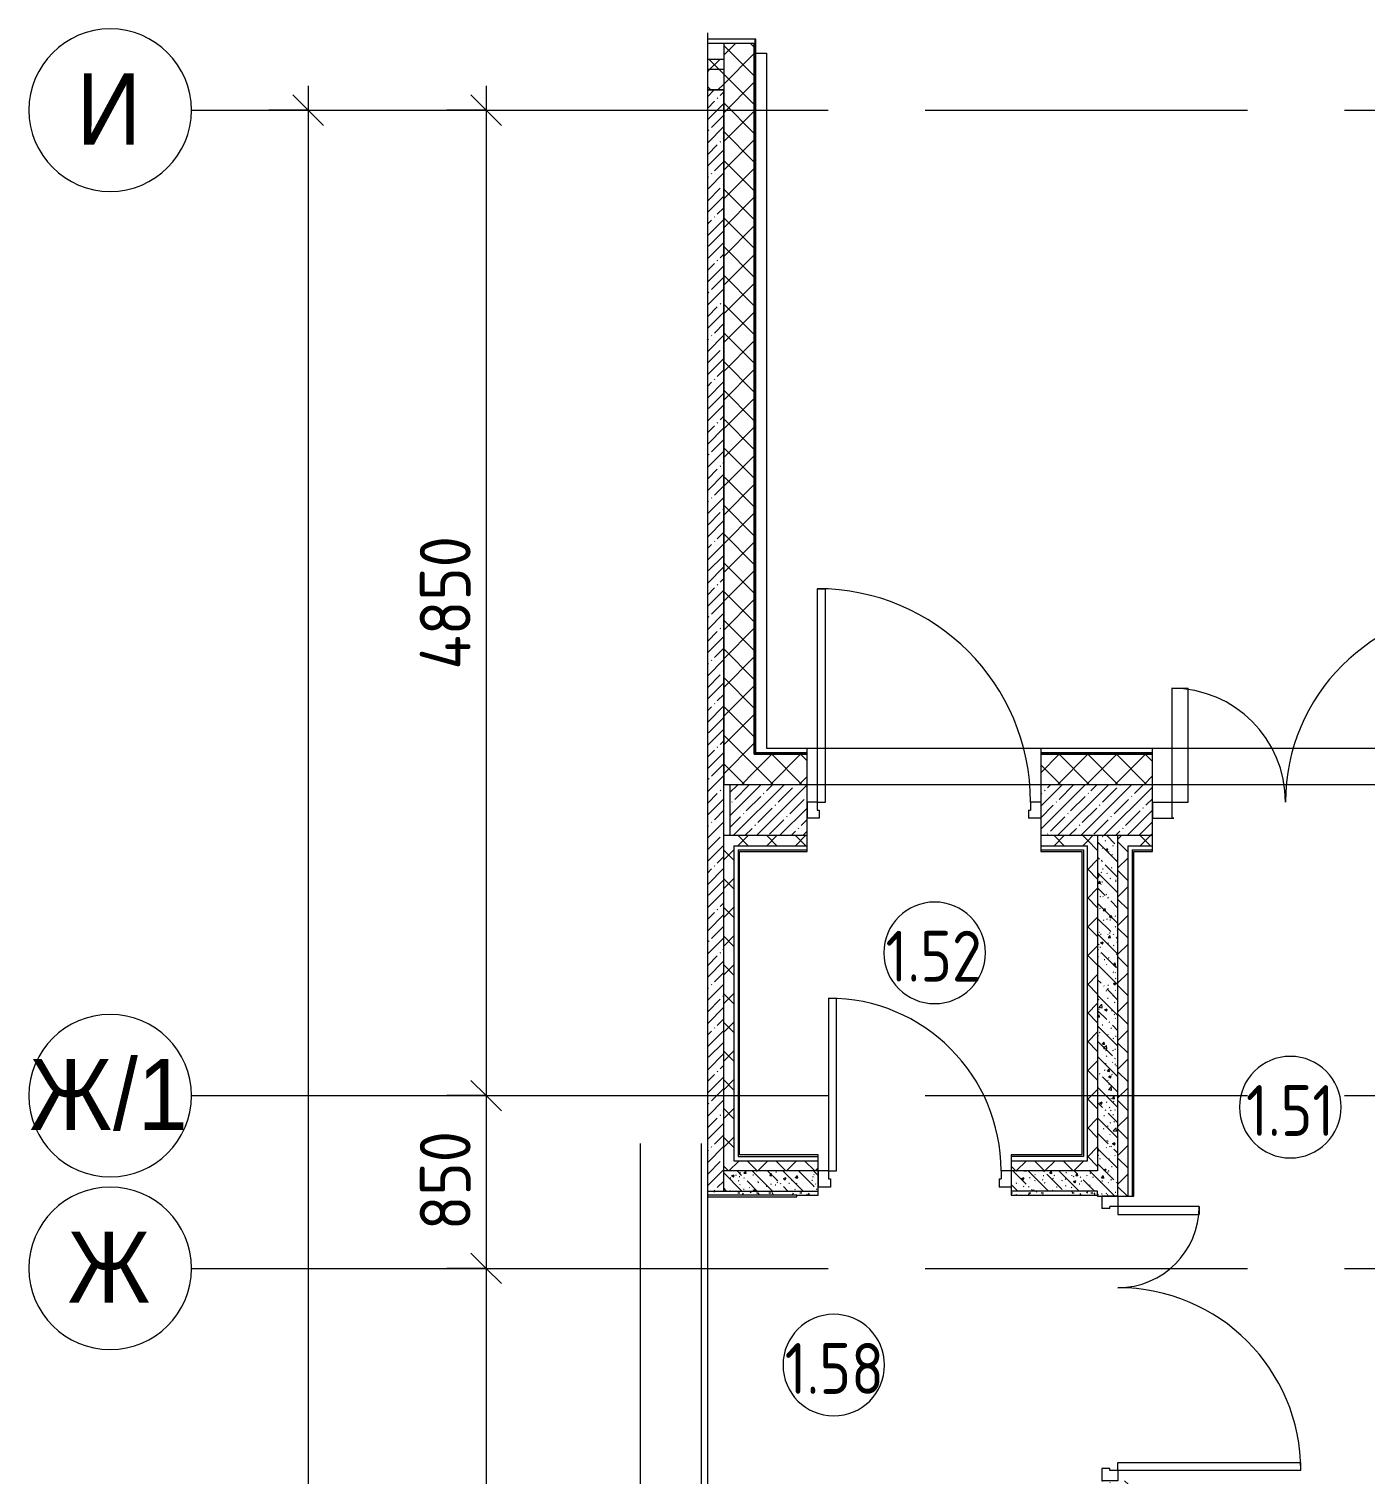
# Model space of a CAD drawing. Header units: millimetres. Extents: x 1322 to 199238, y -8553 to 29000.
# Drawn here: x 6018 to 12595, y 20287 to 27400 of the extents above; entities that cross this region are included whole.
import ezdxf

# ---------------------------------------------------------------- set-up
doc = ezdxf.new("R2010")
doc.units = ezdxf.units.MM
doc.linetypes.add('Осевая', pattern=[3175, 635, -476.25, 1587.5, -476.25])
for name, color, linetype, lineweight in [('A-ANNO-DIMS', 7, 'Continuous', 9), ('A-ANNO-DIMS-100', 7, 'Continuous', 9), ('A-AREA-IDEN', 7, 'Continuous', 9), ('A-DETL-GENF', 7, 'Continuous', 9), ('A-DOOR', 7, 'Continuous', 9), ('A-DOOR-1', 7, 'Continuous', 13), ('A-DOOR-FRAM', 7, 'Continuous', 13), ('A-WALL', 7, 'Continuous', 9), ('I-WALL', 7, 'Continuous', 9), ('Оси', 7, 'Continuous', 9), ('Оси-1', 7, 'Continuous', 20), ('Оси-2', 7, 'Осевая', 9)]:
    doc.layers.add(name, color=color, linetype=linetype, lineweight=lineweight)
doc.layers.add('A-WALL-1', color=7, linetype='Continuous', lineweight=9, true_color=0x3c3c3c)
doc.layers.add('A-WALL-FNSH-1', color=7, linetype='Continuous', lineweight=9, true_color=0x3c3c3c)
doc.styles.add('Arial', font='arial.ttf', dxfattribs={"width": 0.9, "height": 350})
doc.styles.add('GOST Common_4', font='GOST_Common.ttf', dxfattribs={"width": 0.9, "height": 250})
doc.styles.add('ISOCPEUR', font='isocpeur.ttf', dxfattribs={"width": 0.9, "height": 250})
doc.dimstyles.new('ISO-2_5_0_9К_БОЛЬШОЙ_1', dxfattribs={"dimscale": 304.8, "dimtxt": 248.995294, "dimasz": 0.492126, "dimexe": 0.393701, "dimexo": 0.984252, "dimgap": 0, "dimtad": 1, "dimdec": 0, "dimrnd": 10, "dimzin": 0, "dimdsep": 46, "dimtxsty": 'ISOCPEUR', "dimblk1": 'OBLIQUE', "dimblk2": 'OBLIQUE', "dimsah": 1, "dimcen": 0.09, "dimdle": 0.393701, "dimazin": 0, "dimtfac": 1, "dimtdec": 4, "dimtix": 1, "dimtmove": 0, "dimatfit": 3, "dimfxl": 1, "dimtvp": 1, "dimtolj": 1, "dimtzin": 0, "dimarcsym": 2})
doc.dimstyles.new('ISO-2_5_0_9К_БОЛЬШОЙ_2', dxfattribs={"dimscale": 304.8, "dimtxt": 248.995294, "dimasz": 0.492126, "dimexe": 0.393701, "dimexo": 0.984252, "dimgap": 0, "dimtad": 1, "dimdec": 0, "dimrnd": 10, "dimzin": 0, "dimdsep": 46, "dimtxsty": 'ISOCPEUR', "dimblk1": 'OBLIQUE', "dimblk2": 'OBLIQUE', "dimsah": 1, "dimcen": 0.09, "dimdle": 0.393701, "dimazin": 0, "dimtfac": 1, "dimtdec": 4, "dimtix": 1, "dimtmove": 2, "dimatfit": 3, "dimfxl": 1, "dimtvp": 1, "dimtolj": 1, "dimtzin": 0, "dimarcsym": 2})
pattern_1 = [(45, (-75531.33, 0), (-70.71068, 70.71068), []), (135, (-75531.33, 0), (-70.71068, -70.71068), [])]
pattern_2 = [(45, (-75531.33, 0), (-57.024626, 57.024626), []), (45, (-75474.3, 0), (-57.024626, 57.024626), [100.806, -20.161, 3.353, -16.808])]
pattern_3 = [(135, (-75531.33, 0), (-75.43415, -75.43415), [106.68, -17.78, 3.556, -17.78]), (135, (-75531.33, 75.39), (-75.43415, -75.43415), []), (50, (-75531.33, 0), (127.52922, -11.15758), [13.335, -146.685]), (355, (-75531.33, 0), (-24.66966, 133.74002), [10.668, -117.348]), (100.451, (-75520.7, -0.93), (102.85973, 122.58178), [11.333, -124.663]), (46.184, (-75531.33, 35.56), (189.75516, -29.43036), [20.002, -220.027]), (96.636, (-75515.51, 33.1), (166.1822, 173.1996), [17, -186.995]), (351.184, (-75531.33, 35.56), (166.18393, 173.19757), [16.002, -176.022]), (21, (-75513.55, 26.67), (106.13027, -71.58603), [13.335, -146.685]), (326, (-75513.55, 26.67), (43.26188, 128.93175), [10.668, -117.348]), (71.451, (-75504.7, 20.7), (149.39198, 57.34505), [11.333, -124.663]), (37.5, (-75531.326, 0), (2.162228, 59.188357), [3.353, -112.573, 3.353, -115.773, -117.792]), (37.5, (-75531.326, 0), (2.162228, 59.188357), [-235.052, 3.353, -114.44]), (7.5, (-75531.326, 0), (46.773857, 70.126152), [3.353, -64.567, 3.353, -109.906, -44.894]), (7.5, (-75531.326, 0), (46.773857, 70.126152), [-181.178, 3.353, -41.542]), (327.5, (-75570.975, 0), (94.913671, -4.010093), [3.353, -41.097, 3.353, -135.331, -184.023]), (327.5, (-75570.975, 0), (94.913671, -4.010093), [-183.134, 3.353, -180.67]), (317.5, (-75588.755, 0), (103.69057, 17.79882), [3.353, -54.432, 3.353, -88.748, -130.683]), (317.5, (-75588.755, 0), (103.69057, 17.79882), [-149.885, 3.353, -127.33])]
pattern_4 = [(0, (-75531.326, 0), (121.92, 30.48), [10.058, -81.382, 10.058, -81.382, -487.68]), (0, (-75531.326, 0), (121.92, 30.48), [-182.88, 10.058, -172.822, 10.058, -81.382, -213.36]), (0, (-75531.326, 0), (121.92, 30.48), [-457.2, 10.058, -50.902, 10.058, -142.342]), (120, (-75485.606, 15.24), (-87.356454, 90.345817), [10.058, -81.382, 10.058, -81.382, -487.68]), (120, (-75485.606, 15.24), (-87.356454, 90.345817), [-182.88, 10.058, -172.822, 10.058, -81.382, -213.36]), (120, (-75485.606, 15.24), (-87.356454, 90.345817), [-457.2, 10.058, -50.902, 10.058, -142.342]), (240, (-75470.366, 76.2), (-34.563546, -120.825817), [10.058, -81.382, 10.058, -81.382, -487.68]), (240, (-75470.366, 76.2), (-34.563546, -120.825817), [-182.88, 10.058, -172.822, 10.058, -81.382, -213.36]), (240, (-75470.366, 76.2), (-34.563546, -120.825817), [-457.2, 10.058, -50.902, 10.058, -142.342])]

# ---------------------------------------------------------------- blocks, each defined once
blk = doc.blocks.new('110_Дверь_СКБ_2Ст_Внутренняя - ДН-7д_л__ ДОО_Дв_1450x2100h_Загрузочная_ Помещение холодильных камер-21737406-План размещения напольных электротехнических лючков и розеток 1 этажа в осях 23_1-33')
at = {"layer": 'A-DOOR'}
for centre, radius, start, end in [((767.5, 40), 950, 90, 180), ((-742.5, 40), 560, 0, 90)]:
    blk.add_arc(centre, radius, start, end, dxfattribs=at)
at = {"layer": 'A-DOOR-1'}
for p, q in [((767.5, 990), (687.5, 990)), ((687.5, 40), (687.5, 990)), ((767.5, 990), (767.5, 40)), ((-742.5, 600), (-662.5, 600)), ((-742.5, 600), (-742.5, 40)), ((-662.5, 40), (-662.5, 600)), ((-742.5, 40), (-662.5, 40)), ((767.5, 40), (687.5, 40))]:
    blk.add_line(p, q, dxfattribs=at)
at = {"layer": 'A-DOOR-FRAM'}
for p, q in [((-837.5, 40), (-837.5, -40)), ((-837.5, 40), (-742.5, 40)), ((-742.5, 40), (-742.5, -40)), ((767.5, 40), (767.5, -40)), ((767.5, 40), (862.5, 40)), ((862.5, 40), (862.5, -40)), ((-837.5, -40), (-732.5, -40)), ((-732.5, -40), (-742.5, -40)), ((757.5, -40), (862.5, -40)), ((767.5, -40), (757.5, -40))]:
    blk.add_line(p, q, dxfattribs=at)
blk = doc.blocks.new('110_Дверь_СКБ_1Ст_Внутренняя1 - ДН-6д_ ДОО_Дв_1150x2100-24253098-План размещения напольных электротехнических лючков и розеток 1 этажа в осях 23_1-33')
at = {"layer": 'A-DOOR'}
blk.add_arc((-512.5, 40), 1050, 360, 90, dxfattribs=at)
at = {"layer": 'A-DOOR-1'}
for p, q in [((-512.5, 1090), (-472.5, 1090)), ((-512.5, 1090), (-512.5, 40)), ((-472.5, 40), (-472.5, 1090)), ((-512.5, 40), (-472.5, 40))]:
    blk.add_line(p, q, dxfattribs=at)
at = {"layer": 'A-DOOR-FRAM'}
for p, q in [((-512.5, 40), (-562.5, 40)), ((-562.5, 40), (-562.5, -40)), ((-512.5, 40), (-512.5, 0)), ((-512.5, 0), (-502.5, 0)), ((-502.5, 0), (-502.5, -40)), ((527.5, 0), (537.5, 0)), ((527.5, 0), (527.5, -40)), ((587.5, 40), (537.5, 40)), ((537.5, 40), (537.5, 0)), ((587.5, 40), (587.5, -40)), ((-502.5, -40), (-562.5, -40)), ((587.5, -40), (527.5, -40))]:
    blk.add_line(p, q, dxfattribs=at)
blk = doc.blocks.new('110_Дверь_СКБ_1Ст_Внутренняя1 - Д-8_п_ 950x2100h_охрана 2-32213875-План размещения напольных электротехнических лючков и розеток 1 этажа в осях 23_1-33')
at = {"layer": 'A-DOOR'}
blk.add_arc((-412.5, 50), 850, 360, 90, dxfattribs=at)
at = {"layer": 'A-DOOR-1'}
for p, q in [((-412.5, 900), (-372.5, 900)), ((-412.5, 900), (-412.5, 50)), ((-372.5, 50), (-372.5, 900)), ((-412.5, 50), (-372.5, 50))]:
    blk.add_line(p, q, dxfattribs=at)
at = {"layer": 'A-DOOR-FRAM'}
for p, q in [((-412.5, 50), (-462.5, 50)), ((-462.5, 50), (-462.5, -30)), ((-412.5, 50), (-412.5, 10)), ((-412.5, 10), (-402.5, 10)), ((-402.5, 10), (-402.5, -30)), ((427.5, 10), (437.5, 10)), ((427.5, 10), (427.5, -30)), ((487.5, 50), (437.5, 50)), ((437.5, 50), (437.5, 10)), ((487.5, 50), (487.5, -30)), ((-402.5, -30), (-462.5, -30)), ((487.5, -30), (427.5, -30))]:
    blk.add_line(p, q, dxfattribs=at)
blk = doc.blocks.new('110_Дверь_СКБ_2Ст - Д-10а_ СОШ_Дв_1450x2100h_Горячий цех-25784455-План размещения напольных электротехнических лючков и розеток 1 этажа в осях 23_1-33')
at = {"layer": 'A-DOOR'}
for centre, radius, start, end in [((662.5, 50), 900, 90, 180), ((-637.5, 50), 400, 0, 90)]:
    blk.add_arc(centre, radius, start, end, dxfattribs=at)
at = {"layer": 'A-DOOR-1'}
for p, q in [((662.5, 950), (622.5, 950)), ((622.5, 50), (622.5, 950)), ((662.5, 950), (662.5, 50)), ((-637.5, 450), (-597.5, 450)), ((-637.5, 450), (-637.5, 50)), ((-597.5, 50), (-597.5, 450)), ((-637.5, 50), (-597.5, 50)), ((662.5, 50), (622.5, 50))]:
    blk.add_line(p, q, dxfattribs=at)
at = {"layer": 'A-DOOR-FRAM'}
for p, q in [((-687.5, 50), (-687.5, -30)), ((-687.5, 50), (-637.5, 50)), ((-637.5, 50), (-637.5, 10)), ((-627.5, 10), (-637.5, 10)), ((-627.5, 10), (-627.5, -30)), ((652.5, 10), (652.5, -30)), ((662.5, 10), (652.5, 10)), ((662.5, 50), (662.5, 10)), ((662.5, 50), (712.5, 50)), ((712.5, 50), (712.5, -30)), ((-687.5, -30), (-627.5, -30)), ((652.5, -30), (712.5, -30))]:
    blk.add_line(p, q, dxfattribs=at)
blk = doc.blocks.new('DET_L_Линия разрыва - М100-30654842-План размещения напольных электротехнических лючков и розеток 1 этажа в осях 23_1-33')
at = {"layer": 'A-DETL-GENF'}
blk.add_line((11739.9, 0), (0, 0), dxfattribs=at)
blk = doc.blocks.new('Ось сетки - D8-29747960-План размещения напольных электротехнических лючков и розеток 1 этажа в осях 23_1-33')
at = {"layer": 'Оси-1'}
for start, end in [(360, 180), (180, 360)]:
    blk.add_arc((0, 0), 4, start, end, dxfattribs=at)
blk = doc.blocks.new('DIMBLOCK13-План размещения напольных электротехнических лючков и розеток 1 этажа в осях 23_1-33')
at = {"layer": 'A-ANNO-DIMS-100'}
for p, q in [((8268.9, 27120), (8268.9, 22150)), ((8075, 27000), (8388.9, 27000)), ((8268.9, 27000), (8075, 27000)), ((8075, 22150), (8388.9, 22150)), ((8268.9, 22150), (8075, 22150))]:
    blk.add_line(p, q, dxfattribs=at)
at = {"layer": 'A-ANNO-DIMS-100', "lineweight": 20}
for p, q in [((8268.9, 27000), (8193.9, 27075)), ((8268.9, 27000), (8343.9, 26925)), ((8268.9, 22150), (8193.9, 22225)), ((8268.9, 22150), (8343.9, 22075))]:
    blk.add_line(p, q, dxfattribs=at)
at = {"layer": 'A-ANNO-DIMS-100', "color": 0, "insert": (7942.3, 24247), "char_height": 250, "width": 787.208, "attachment_point": 1, "rotation": 90, "line_spacing_factor": 1.149209, "style": 'ISOCPEUR'}
blk.add_mtext('4850', dxfattribs=at)
blk = doc.blocks.new('_Oblique')
at = {"color": 0, "linetype": 'ByBlock', "lineweight": -2}
blk.add_line((-0.5, -0.5), (0.5, 0.5), dxfattribs=at)
blk = doc.blocks.new('DIMBLOCK14-План размещения напольных электротехнических лючков и розеток 1 этажа в осях 23_1-33')
at = {"layer": 'A-ANNO-DIMS-100', "lineweight": 20}
for p, q in [((8268.9, 22150), (8193.9, 22225)), ((8268.9, 22150), (8343.9, 22075)), ((8268.9, 21300), (8193.9, 21375)), ((8268.9, 21300), (8343.9, 21225))]:
    blk.add_line(p, q, dxfattribs=at)
at = {"layer": 'A-ANNO-DIMS-100'}
for p, q in [((8075, 22150), (8388.9, 22150)), ((8268.9, 22150), (8075, 22150)), ((8268.9, 22150), (8268.9, 21300)), ((8075, 21300), (8388.9, 21300)), ((8268.9, 21300), (8075, 21300))]:
    blk.add_line(p, q, dxfattribs=at)
at = {"layer": 'A-ANNO-DIMS-100', "color": 0, "insert": (7942.3, 21488), "char_height": 250, "width": 568.858, "attachment_point": 1, "rotation": 90, "line_spacing_factor": 1.149209, "style": 'ISOCPEUR'}
blk.add_mtext('850', dxfattribs=at)
blk = doc.blocks.new('DIMBLOCK15-План размещения напольных электротехнических лючков и розеток 1 этажа в осях 23_1-33')
at = {"layer": 'A-ANNO-DIMS-100', "lineweight": 20}
for p, q in [((8268.9, 21300), (8193.9, 21375)), ((8268.9, 21300), (8343.9, 21225)), ((8268.9, 18150), (8193.9, 18225)), ((8268.9, 18150), (8343.9, 18075))]:
    blk.add_line(p, q, dxfattribs=at)
at = {"layer": 'A-ANNO-DIMS-100'}
for p, q in [((8075, 21300), (8388.9, 21300)), ((8268.9, 21300), (8075, 21300)), ((8268.9, 21300), (8268.9, 18150)), ((8075, 18150), (8388.9, 18150)), ((8268.9, 18150), (8075, 18150))]:
    blk.add_line(p, q, dxfattribs=at)
at = {"layer": 'A-ANNO-DIMS-100', "color": 0, "insert": (7942.3, 19430.5), "char_height": 250, "width": 706.764, "attachment_point": 1, "rotation": 90, "line_spacing_factor": 1.149209, "style": 'ISOCPEUR'}
blk.add_mtext('3150', dxfattribs=at)
blk = doc.blocks.new('DIMBLOCK25-План размещения напольных электротехнических лючков и розеток 1 этажа в осях 23_1-33')
at = {"layer": 'A-ANNO-DIMS-100'}
for p, q in [((7393, 27120), (7393, -120)), ((7199.1, 27000), (7513, 27000)), ((7393, 27000), (7199.1, 27000)), ((7199.1, 0), (7513, 0)), ((7393, 0), (7199.1, 0))]:
    blk.add_line(p, q, dxfattribs=at)
at = {"layer": 'A-ANNO-DIMS-100', "lineweight": 20}
for p, q in [((7393, 27000), (7318, 27075)), ((7393, 27000), (7468, 26925)), ((7393, 0), (7318, 75)), ((7393, 0), (7468, -75))]:
    blk.add_line(p, q, dxfattribs=at)
at = {"layer": 'A-ANNO-DIMS-100', "color": 0, "insert": (7066.4, 13572), "char_height": 250, "width": 948.097, "attachment_point": 1, "rotation": 90, "line_spacing_factor": 1.149209, "style": 'ISOCPEUR'}
blk.add_mtext('27000', dxfattribs=at)
blk = doc.blocks.new('Марка_Помещения - Номер-25198446-План размещения напольных электротехнических лючков и розеток 1 этажа в осях 23_1-33')
at = {"layer": 'A-AREA-IDEN'}
for start, end in [(360, 180), (180, 360)]:
    blk.add_arc((0, 0), 2.5, start, end, dxfattribs=at)

msp = doc.modelspace()

# ---------------------------------------------------------------- hatches: boundary and pattern name
at = {"layer": 'A-WALL'}
h = msp.add_hatch(dxfattribs=at)
h.set_pattern_fill('FP_5', color=256, style=0, pattern_type=2)
h.set_pattern_definition(pattern_1)
h.paths.add_polyline_path([(9438.7, 23680), (9588.7, 23680), (9588.7, 27330), (9438.7, 27330), (9438.7, 23969)])
h = msp.add_hatch(dxfattribs=at)
h.set_pattern_fill('FP_5', color=256, style=0, pattern_type=2)
h.set_pattern_definition(pattern_1)
h.paths.add_polyline_path([(9359.3, 27200), (9438.7, 27200), (9438.7, 27250), (9359.3, 27249.1)])
h = msp.add_hatch(dxfattribs=at)
h.set_pattern_fill('FP_5', color=256, style=0, pattern_type=2)
h.set_pattern_definition(pattern_1)
h.paths.add_polyline_path([(9438.7, 27100), (9438.7, 27200), (9359.3, 27200), (9359.3, 27100)])
h = msp.add_hatch(dxfattribs=at)
h.set_pattern_fill('FP_5', color=256, style=0, pattern_type=2)
h.set_pattern_definition(pattern_1)
h.paths.add_polyline_path([(13478.7, 23680), (13478.7, 23830), (13248.7, 23830), (13248.7, 23680), (13475.7, 23680)])
h.paths.add_polyline_path([(10998.7, 23680), (11548.7, 23680), (11548.7, 23830), (10998.7, 23830)])
h.paths.add_polyline_path([(9588.7, 23680), (9848.7, 23680), (9848.7, 23830), (9588.7, 23830)])
at = {"layer": 'I-WALL'}
h = msp.add_hatch(dxfattribs=at)
h.set_pattern_fill('FP_2', color=256, style=0, pattern_type=2)
h.set_pattern_definition(pattern_2)
h.paths.add_polyline_path([(9359.3, 21680), (9438.7, 21680), (9438.7, 27100), (9359.3, 27100), (9359.3, 21743.9)])
h = msp.add_hatch(dxfattribs=at)
h.set_pattern_fill('FP_2', color=256, style=0, pattern_type=2)
h.set_pattern_definition(pattern_2)
h.paths.add_polyline_path([(13323.7, 23430), (13628.7, 23430), (13628.7, 23680), (13248.7, 23680), (13248.7, 23430)])
h.paths.add_polyline_path([(11208.7, 23430), (11548.7, 23430), (11548.7, 23680), (10998.7, 23680), (10998.7, 23430)])
h.paths.add_polyline_path([(9468.7, 23430), (9848.7, 23430), (9848.7, 23680), (9468.7, 23680)])
h = msp.add_hatch(dxfattribs=at)
h.set_pattern_fill('FP_5', color=256, style=0, pattern_type=2)
h.set_pattern_definition(pattern_1)
h.paths.add_polyline_path([(9438.7, 21830), (9488.7, 21830), (9488.7, 23430), (9438.7, 23430), (9438.7, 21850)])
h = msp.add_hatch(dxfattribs=at)
h.set_pattern_fill('FP_5', color=256, style=0, pattern_type=2)
h.set_pattern_definition(pattern_1)
h.paths.add_polyline_path([(10998.7, 23380), (11228.7, 23380), (11228.7, 23430), (10998.7, 23430)])
h.paths.add_polyline_path([(9679.3, 23380), (9848.7, 23380), (9848.7, 23430), (9488.7, 23430), (9488.7, 23380), (9508.7, 23380)])
h = msp.add_hatch(dxfattribs=at)
h.set_pattern_fill('FP_5', color=256, style=0, pattern_type=2)
h.set_pattern_definition(pattern_1)
h.paths.add_polyline_path([(11278.7, 21780), (11278.7, 23430), (11228.7, 23430), (11228.7, 21780)])
h = msp.add_hatch(dxfattribs=at)
h.set_pattern_fill('FP_6', color=256, style=0, pattern_type=2)
h.set_pattern_definition(pattern_3)
h.paths.add_polyline_path([(11378.7, 21780), (11378.7, 23430), (11278.7, 23430), (11278.7, 21780)])
h = msp.add_hatch(dxfattribs=at)
h.set_pattern_fill('FP_5', color=256, style=0, pattern_type=2)
h.set_pattern_definition(pattern_1)
h.paths.add_polyline_path([(11378.7, 19300), (11428.7, 19300), (11428.7, 20255), (11378.7, 20255), (11378.7, 19706.2)])
h.paths.add_polyline_path([(11428.7, 21655), (11428.7, 23430), (11378.7, 23430), (11378.7, 21655)])
h = msp.add_hatch(dxfattribs=at)
h.set_pattern_fill('FP_5', color=256, style=0, pattern_type=2)
h.set_pattern_definition(pattern_1)
h.paths.add_polyline_path([(11548.7, 23380), (11548.7, 23430), (11428.7, 23430), (11428.7, 23380), (11448.7, 23380)])
h = msp.add_hatch(dxfattribs=at)
h.set_pattern_fill('FP_5', color=256, style=0, pattern_type=2)
h.set_pattern_definition(pattern_1)
h.paths.add_polyline_path([(11208.7, 21780), (11228.7, 21780), (11228.7, 21830), (10853.3, 21830), (10853.3, 21780)])
h.paths.add_polyline_path([(9438.7, 21780), (9903.3, 21780), (9903.3, 21830), (9438.7, 21830)])
h = msp.add_hatch(dxfattribs=at)
h.set_pattern_fill('FP_6', color=256, style=0, pattern_type=2)
h.set_pattern_definition(pattern_3)
h.paths.add_polyline_path([(11278.7, 21680), (11378.7, 21680), (11378.7, 21780), (10853.3, 21780), (10853.3, 21680), (11258.7, 21680)])
h.paths.add_polyline_path([(9903.3, 21680), (9903.3, 21780), (9438.7, 21780), (9438.7, 21680)])
h = msp.add_hatch(dxfattribs=at)
h.set_pattern_fill('FP_31', color=256, style=0, pattern_type=2)
h.set_pattern_definition(pattern_4)
h.paths.add_polyline_path([(11258.7, 21660), (11258.7, 21680), (10853.3, 21680), (10853.3, 21660)])
h.paths.add_polyline_path([(9359.3, 21660), (9903.3, 21660), (9903.3, 21680), (9359.3, 21680), (9359.3, 21664.1)])
h = msp.add_hatch(dxfattribs=at)
h.set_pattern_fill('FP_31', color=256, style=0, pattern_type=2)
h.set_pattern_definition(pattern_4)
h.paths.add_polyline_path([(11278.7, 20150), (11278.7, 20230), (11258.7, 20230), (11258.7, 20150)])
h.paths.add_polyline_path([(11278.7, 21660), (11278.7, 21680), (11258.7, 21680), (11258.7, 21660)])
h = msp.add_hatch(dxfattribs=at)
h.set_pattern_fill('FP_6', color=256, style=0, pattern_type=2)
h.set_pattern_definition(pattern_3)
h.paths.add_polyline_path([(11378.7, 20030), (11378.7, 20255), (11278.7, 20255), (11278.7, 20030)])
h.paths.add_polyline_path([(11378.7, 21655), (11378.7, 21680), (11278.7, 21680), (11278.7, 21655)])

# ---------------------------------------------------------------- linework, layer by layer
at = {"layer": 'A-WALL'}
for p, q in [((9359.3, 27330), (9591.7, 27330)), ((9588.7, 23830), (9588.7, 27330)), ((9591.7, 27350), (9591.7, 23833)), ((9438.7, 27250), (9359.3, 27250)), ((9596.7, 27280), (9648.7, 27280)), ((9648.7, 27280), (9648.7, 23860)), ((9438.7, 27200), (9359.3, 27200)), ((9588.7, 23830), (9848.7, 23830)), ((9591.7, 23833), (9848.7, 23833)), ((9648.7, 23860), (13448.7, 23860)), ((9848.7, 23838), (9848.7, 23860)), ((10998.7, 23860), (10998.7, 23838)), ((10998.7, 23833), (11548.7, 23833)), ((10998.7, 23830), (11548.7, 23830)), ((11548.7, 23838), (11548.7, 23860)), ((13628.7, 23680), (9438.7, 23680)), ((9848.7, 23430), (9438.7, 23430)), ((11548.7, 23430), (10998.7, 23430)), ((11448.7, 23430), (11428.7, 23430)), ((9488.7, 23380), (9488.7, 21830)), ((9488.7, 23380), (9848.7, 23380)), ((9508.7, 23360), (9848.7, 23360)), ((9508.7, 23360), (9508.7, 21850)), ((10998.7, 23380), (11228.7, 23380)), ((10998.7, 23360), (11208.7, 23360)), ((11208.7, 23360), (11208.7, 21850)), ((11228.7, 21830), (11228.7, 23380)), ((11428.7, 21655), (11428.7, 23380)), ((11428.7, 23380), (11548.7, 23380)), ((11448.7, 23360), (11548.7, 23360)), ((11448.7, 23360), (11448.7, 21655)), ((9508.7, 21850), (9903.3, 21850)), ((11208.7, 21850), (10853.3, 21850)), ((9903.3, 21780), (9438.7, 21780)), ((9488.7, 21830), (9903.3, 21830)), ((10853.3, 21830), (11228.7, 21830)), ((11278.7, 21780), (10853.3, 21780)), ((11278.7, 21655), (11278.7, 21680))]:
    msp.add_line(p, q, dxfattribs=at)
at = {"layer": 'A-WALL-1'}
for p, q in [((9438.7, 27330), (9438.7, 23680)), ((9438.7, 27100), (9359.3, 27100)), ((9359.3, 27100), (9438.7, 27100)), ((9438.7, 21680), (9438.7, 27100)), ((9848.7, 23380), (9848.7, 23830)), ((10998.7, 23830), (10998.7, 23380)), ((11548.7, 23380), (11548.7, 23830)), ((9468.7, 23680), (9468.7, 23430)), ((11278.7, 23430), (11278.7, 21780)), ((11378.7, 21655), (11378.7, 23430)), ((9903.3, 21660), (9903.3, 21830)), ((10853.3, 21830), (10853.3, 21660)), ((9359.3, 21680), (9903.3, 21680)), ((9798.7, 21660), (9903.3, 21660)), ((11278.7, 21680), (10853.3, 21680)), ((10853.3, 21660), (11278.7, 21660)), ((11278.7, 21655), (11428.7, 21655))]:
    msp.add_line(p, q, dxfattribs=at)
at = {"layer": 'A-WALL-FNSH-1'}
for p, q in [((9438.7, 27350), (9359.3, 27350)), ((9596.7, 27350), (9438.7, 27350)), ((9596.7, 23838), (9596.7, 27350)), ((9848.7, 23838), (9596.7, 23838)), ((9848.7, 23830), (9848.7, 23838)), ((11548.7, 23838), (10998.7, 23838)), ((10998.7, 23838), (10998.7, 23830)), ((11548.7, 23830), (11548.7, 23838)), ((9516.7, 23352), (9848.7, 23352)), ((9516.7, 21858), (9516.7, 23352)), ((9848.7, 23352), (9848.7, 23380)), ((10998.7, 23380), (10998.7, 23352)), ((10998.7, 23352), (11200.7, 23352)), ((11200.7, 23352), (11200.7, 21858)), ((11456.7, 21655), (11456.7, 23352)), ((11456.7, 23352), (11548.7, 23352)), ((11548.7, 23352), (11548.7, 23380)), ((9903.3, 21858), (9516.7, 21858)), ((9903.3, 21830), (9903.3, 21858)), ((10853.3, 21858), (10853.3, 21830)), ((11200.7, 21858), (10853.3, 21858)), ((9798.7, 21660), (9359.3, 21660)), ((9359.3, 21652), (9798.7, 21652)), ((9798.7, 21652), (9798.7, 21660)), ((11428.7, 21655), (11456.7, 21655))]:
    msp.add_line(p, q, dxfattribs=at)
at = {"layer": 'Оси'}
for p, q in [((6818.1, 27000), (9318.1, 27000)), ((6818.1, 22150), (9318.1, 22150)), ((9028.7, 19415.1), (9028.7, 21915.1)), ((9328.7, 19415.1), (9328.7, 21915.1)), ((6818.1, 21300), (9318.1, 21300))]:
    msp.add_line(p, q, dxfattribs=at)
at = {"layer": 'Оси-2'}
for p, q in [((9318.1, 27000), (15208.7, 27000)), ((9318.1, 22150), (15208.7, 22150)), ((9318.1, 21300), (47048.7, 21300))]:
    msp.add_line(p, q, dxfattribs=at)

# ---------------------------------------------------------------- block references
at = {"layer": 'A-AREA-IDEN', "xscale": 99.99999999999993, "yscale": 99.99999999999993, "zscale": 99.99999999999993}
for p in [(10476.5, 22852.8), (12227.2, 22093.3), (9980.1, 20823.9)]:
    msp.add_blockref('Марка_Помещения - Номер-25198446-План размещения напольных электротехнических лючков и розеток 1 этажа в осях 23_1-33', p, dxfattribs=at)
at = {"layer": 'A-DETL-GENF', "rotation": 270.0000000000003}
msp.add_blockref('DET_L_Линия разрыва - М100-30654842-План размещения напольных электротехнических лючков и розеток 1 этажа в осях 23_1-33', (9359.3, 27380.8), dxfattribs=at)
at = {"layer": 'A-DOOR'}
for name, p in [('110_Дверь_СКБ_1Ст_Внутренняя1 - ДН-6д_ ДОО_Дв_1150x2100-24253098-План размещения напольных электротехнических лючков и розеток 1 этажа в осях 23_1-33', (10411.2, 23555)), ('110_Дверь_СКБ_2Ст_Внутренняя - ДН-7д_л__ ДОО_Дв_1450x2100h_Загрузочная_ Помещение холодильных камер-21737406-План размещения напольных электротехнических лючков и розеток 1 этажа в осях 23_1-33', (12386.2, 23555)), ('110_Дверь_СКБ_1Ст_Внутренняя1 - Д-8_п_ 950x2100h_охрана 2-32213875-План размещения напольных электротехнических лючков и розеток 1 этажа в осях 23_1-33', (10365.8, 21730))]:
    msp.add_blockref(name, p, dxfattribs=at)
at = {"layer": 'A-DOOR', "rotation": 270}
msp.add_blockref('110_Дверь_СКБ_2Ст - Д-10а_ СОШ_Дв_1450x2100h_Горячий цех-25784455-План размещения напольных электротехнических лючков и розеток 1 этажа в осях 23_1-33', (11328.7, 20967.5), dxfattribs=at)
at = {"layer": 'Оси-1', "xscale": 99.99999999999993, "yscale": 99.99999999999993, "zscale": 99.99999999999993, "rotation": 269.9999999999994}
for p in [(6418.1, 27000), (6418.1, 22150), (6418.1, 21300)]:
    msp.add_blockref('Ось сетки - D8-29747960-План размещения напольных электротехнических лючков и розеток 1 этажа в осях 23_1-33', p, dxfattribs=at)

# ---------------------------------------------------------------- texts
at = {"layer": 'A-AREA-IDEN', "char_height": 250, "attachment_point": 1, "style": 'GOST Common_4'}
for s, insert, width in [('1.52', (10234.6, 22961.4), 606.076), ('1.51', (12009.2, 22201.9), 548.354), ('1.58', (9738.2, 20932.5), 606.076)]:
    msp.add_mtext(s, dxfattribs=dict(at, insert=insert, width=width))
at = {"layer": 'Оси', "char_height": 350, "attachment_point": 1, "style": 'Arial'}
for s, insert, width in [('\\fArial|b0|i0|c204|p34|;\\W.9;И', (6253.6, 27181), 389.62), ('/1', (6432.1, 22331), 454.557), ('\\fArial|b0|i0|c204|p34|;\\W.9;Ж', (6021.4, 22331), 497.848), ('\\fArial|b0|i0|c204|p34|;\\W.9;Ж', (6209, 21481), 497.848)]:
    msp.add_mtext(s, dxfattribs=dict(at, insert=insert, width=width))

# ---------------------------------------------------------------- dimensions: what is measured, and where the dimension line sits
at = {"layer": 'A-ANNO-DIMS'}
dim = msp.add_linear_dim(base=(7393, 0), p1=(7499.1, 27000), p2=(7499.1, 0), angle=90, dimstyle='ISO-2_5_0_9К_БОЛЬШОЙ_2', override={"dimpost": '<>', "dimfxl": 26999.999823}, dxfattribs=at)
dim.commit()
dim.dimension.update_dxf_attribs({"geometry": 'DIMBLOCK25-План размещения напольных электротехнических лючков и розеток 1 этажа в осях 23_1-33', "text_midpoint": (7233.1, 14046), "dimtype": 160, "text_rotation": 90})
for base, p1, p2, override, picture, middle in [((8268.9, 22150), (8375, 27000), (8375, 22150), {"dimpost": '<>', "dimfxl": 4849.999753}, 'DIMBLOCK13-План размещения напольных электротехнических лючков и розеток 1 этажа в осях 23_1-33', (8143.9, 24575)), ((8268.9, 21300), (8375, 22150), (8375, 21300), {"dimpost": '<>', "dimfxl": 850}, 'DIMBLOCK14-План размещения напольных электротехнических лючков и розеток 1 этажа в осях 23_1-33', (8143.9, 21725)), ((8268.9, 18150), (8375, 21300), (8375, 18150), {"dimpost": '<>', "dimfxl": 3150}, 'DIMBLOCK15-План размещения напольных электротехнических лючков и розеток 1 этажа в осях 23_1-33', (8143.9, 19725))]:
    dim = msp.add_linear_dim(base=base, p1=p1, p2=p2, angle=90, dimstyle='ISO-2_5_0_9К_БОЛЬШОЙ_1', override=override, dxfattribs=at)
    dim.commit()
    dim.dimension.update_dxf_attribs({"geometry": picture, "text_midpoint": middle})

doc.saveas('drawing.dxf')
